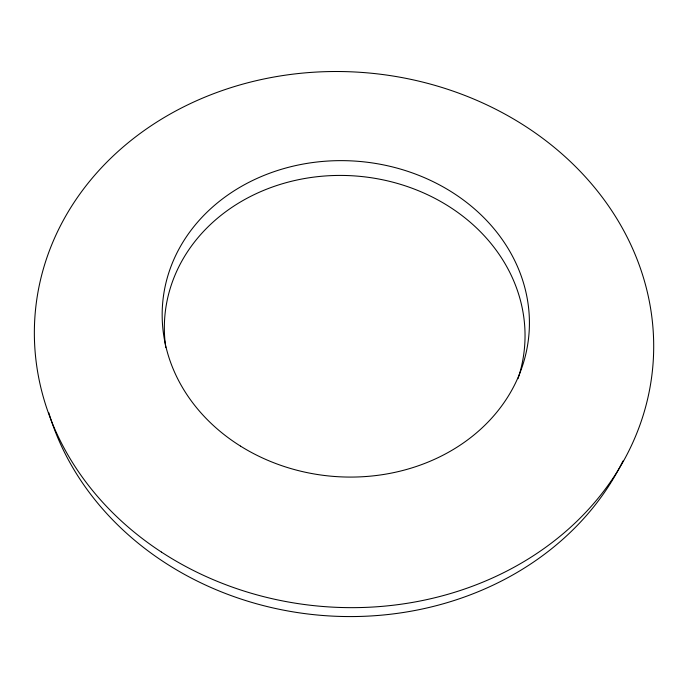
<?xml version="1.0" encoding="UTF-8"?>
<svg xmlns="http://www.w3.org/2000/svg" width="688" height="688" viewBox="0 0 688 688"><rect width="100%" height="100%" fill="white"/><g stroke="black" fill="none" stroke-linecap="round" stroke-linejoin="round"><path stroke-width="1.03" d="M622.95 460.994A304.371 264.424 4.9 0 1 320.961 615.339A304.371 264.424 4.9 0 1 48.788 412.731M165.782 347.595A180.514 156.116 4.9 0 1 358.543 176.231A180.514 156.116 4.9 0 1 518.004 378.675M161.474 552.103A309.961 267.744 4.9 0 0 651.932 374.822A309.961 267.744 4.9 0 0 218.655 91.822A309.961 267.744 4.9 0 0 161.474 552.103M240.542 446.125A183.799 158.016 4.9 0 0 528.728 336.638A183.799 158.016 4.9 0 0 268.122 173.806A183.799 158.016 4.9 0 0 240.542 446.125"/></g></svg>
